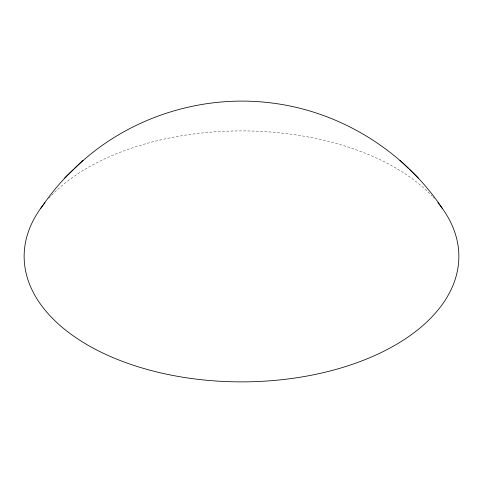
<?xml version="1.0" encoding="UTF-8"?>
<svg xmlns="http://www.w3.org/2000/svg" width="483" height="483" viewBox="0 0 483 483"><rect width="100%" height="100%" fill="white"/><g stroke="black" fill="none" stroke-linecap="round" stroke-linejoin="round"><path stroke-width="0.36" stroke-dasharray="2.42 1.81" d="M48.819 198.326A217.35 125.483 0 0 1 239.417 130.911A217.35 125.483 0 0 1 432.219 196.207M433.185 197.239A217.35 125.483 0 0 1 434.181 198.326"/><path stroke-width="0.72" d="M40.693 208.366C50.317 194.42 60.979 181.047 73.434 169.515M74.805 168.223C125.453 118.74 198.99 94.396 269.23 102.698C338.722 110.516 403.571 150.195 442.307 208.366M64.686 177.967L83.052 160.253M399.948 160.253L408.195 168.223M409.566 169.515L418.314 177.967M437.984 202.739A217.35 125.483 0 0 1 241.5 381.878A217.35 125.483 0 0 1 45.016 202.739"/></g></svg>
